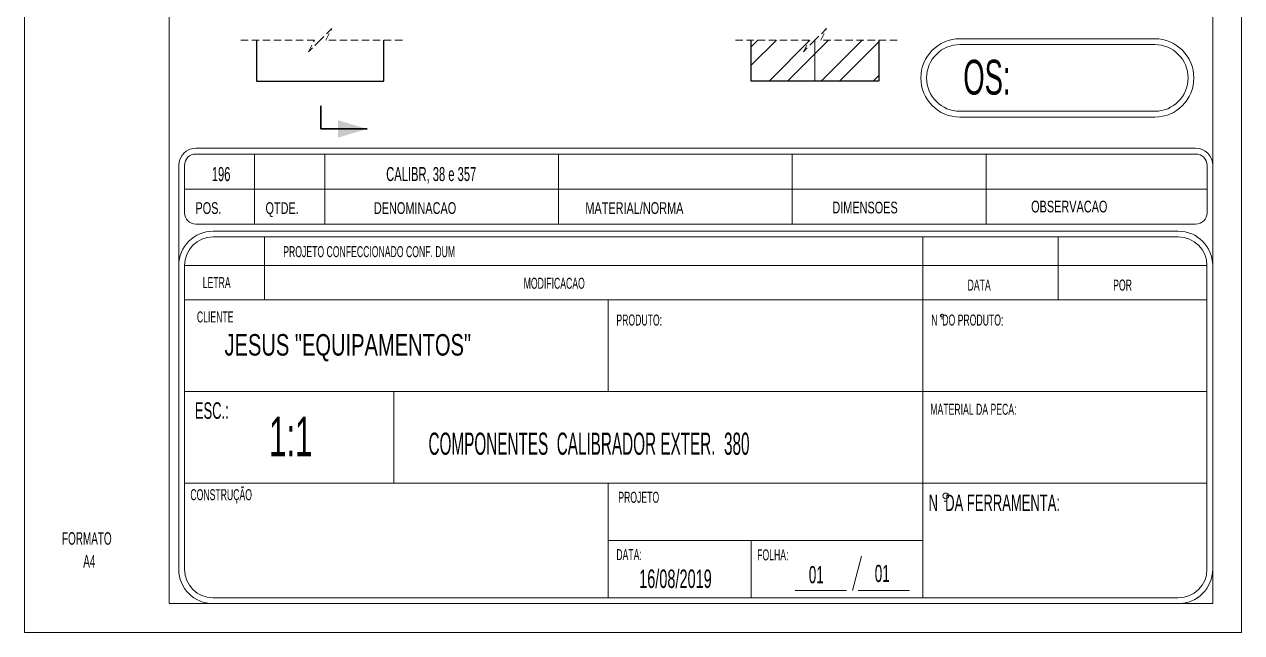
# Model space of a CAD drawing. Header units: millimetres. Extents: x 0 to 210, y 0 to 297.
# Drawn here: x 0 to 210, y 0.4 to 105.2 of the extents above; entities that cross this region are included whole.
import ezdxf

# ---------------------------------------------------------------- set-up
doc = ezdxf.new("R2010")
doc.units = ezdxf.units.MM
for name, pattern in [('CENTERX2', [20.32, 12.7, -2.54, 2.54, -2.54]), ('HIDDEN', [1.905, 1.27, -0.635]), ('PHANTOM', [12.7, 6.35, -1.27, 1.27, -1.27, 1.27, -1.27])]:
    doc.linetypes.add(name, pattern=pattern)
doc.layers.add('COTAS', color=7, linetype='Continuous')
doc.styles.add('SLDTEXTSTYLE0', font='TXT', dxfattribs={"width": 0.595745})
doc.styles.add('SLDTEXTSTYLE1', font='TXT', dxfattribs={"width": 0.589474})
doc.styles.add('SLDTEXTSTYLE2', font='TXT', dxfattribs={"width": 0.515789})
doc.styles.add('SLDTEXTSTYLE3', font='TXT', dxfattribs={"width": 0.7})
doc.styles.add('SLDTEXTSTYLE4', font='TXT', dxfattribs={"width": 0.695035})

# ---------------------------------------------------------------- blocks, each defined once
blk = doc.blocks.new('SW_NOTE_0')
at = {"color": 0, "linetype": 'Continuous', "lineweight": 18, "insert": (0, 2.77), "char_height": 2.152, "attachment_point": 1, "style": 'SLDTEXTSTYLE0'}
blk.add_mtext('FORMATO', dxfattribs=at)
blk = doc.blocks.new('SW_NOTE_0_1')
at = {"color": 0, "linetype": 'Continuous', "lineweight": 18, "insert": (0, 2.77), "char_height": 2.152, "attachment_point": 1, "style": 'SLDTEXTSTYLE0'}
blk.add_mtext('A4', dxfattribs=at)
blk = doc.blocks.new('Bloco2')
at = {"color": 7, "linetype": 'Continuous', "lineweight": 18}
for p, q in [((0.04, 297.06), (0.04, 0.06)), ((210.04, 0.06), (210.04, 297.06)), ((25.04, 292.06), (25.04, 5.06)), ((205.04, 5.06), (205.04, 292.06)), ((25.04, 5.06), (205.04, 5.06)), ((0.04, 0.06), (210.04, 0.06))]:
    blk.add_line(p, q, dxfattribs=at)
for name, p in [('SW_NOTE_0', (6.53, 14.59)), ('SW_NOTE_0_1', (10.2, 10.66))]:
    blk.add_blockref(name, p, dxfattribs=at)
blk = doc.blocks.new('SW_HATCH_0')
at = {"color": 0, "linetype": 'Continuous', "lineweight": 18}
for p, q in [((0, 3.18), (5.12, 8.29)), ((16.5, 7.52), (17.27, 8.29)), ((16.5, 1.71), (22, 7.21)), ((0, 0), (5.5, 5.5)), ((16.5, -1.46), (22, 4.04)), ((1.5, -4.31), (5.5, -0.3)), ((0, -8.98), (5.5, -3.48)), ((16.5, -7.27), (20.5, -3.27)), ((16.5, -10.44), (20.5, -6.44)), ((0, -14.79), (5.5, -9.29)), ((0, -17.96), (5.5, -12.46)), ((16.5, -16.25), (22, -10.75)), ((16.5, -19.42), (22, -13.92)), ((-4.8, -22.76), (1, -16.96)), ((0, -23.77), (5.5, -18.27)), ((23.99, -20.91), (27.11, -17.79)), ((16.5, -25.23), (22, -19.73)), ((-0.87, -23.31), (-2.21, -21.97)), ((0, -26.94), (5.5, -21.44)), ((16.5, -28.4), (22, -22.9)), ((22.92, -23.33), (21.77, -22.18)), ((26.53, -22.86), (27.11, -22.28)), ((0, -32.75), (5.5, -27.25)), ((16.5, -34.21), (22, -28.71)), ((0, -35.92), (5.5, -30.42)), ((16.5, -37.38), (22, -31.88)), ((0, -41.73), (5.5, -36.23)), ((16.5, -43.19), (22, -37.69)), ((0, -44.9), (5.5, -39.4)), ((16.5, -46.36), (22, -40.86)), ((0.75, -49.96), (5.5, -45.21)), ((1.5, -52.38), (6.3, -47.58)), ((15.7, -52.97), (22, -46.67)), ((16.64, -55.21), (20.5, -51.34)), ((4.48, -55.21), (6.3, -53.39)), ((6.2, -71.45), (6.5, -71.15)), ((15.5, -71.13), (15.8, -70.83)), ((6.2, -74.62), (6.5, -74.32)), ((15.5, -74.3), (15.8, -74)), ((6.2, -80.43), (6.5, -80.13)), ((15.5, -80.11), (15.8, -79.81)), ((6.2, -83.6), (6.5, -83.3)), ((15.5, -83.28), (15.8, -82.98)), ((6.2, -89.41), (6.5, -89.11)), ((15.5, -89.09), (15.8, -88.79)), ((6.2, -92.58), (6.5, -92.28)), ((15.5, -92.26), (15.8, -91.96)), ((5.63, -98.96), (9.43, -95.16)), ((12.1, -95.67), (12.6, -95.16)), ((14.61, -98.96), (16.01, -97.56)), ((1.5, -110.75), (1.94, -110.31)), ((5.43, -111.31), (6, -110.74)), ((1.5, -115.24), (5.4, -111.34)), ((14.25, -115.97), (15.9, -114.31)), ((5.8, -119.92), (7.75, -117.97)), ((4, -121.72), (5.41, -120.31)), ((15.71, -123.48), (18, -121.2)), ((0, -134.7), (0.78, -133.93)), ((3.58, -136.93), (5.5, -135.01)), ((0, -140.51), (3.5, -137.01)), ((0, -143.68), (3.5, -140.18)), ((15.8, -145.85), (20.72, -140.93)), ((15.8, -142.67), (17.54, -140.93)), ((2.42, -147.07), (6.2, -143.29)), ((5.59, -147.07), (6.2, -146.46)), ((20.38, -147.07), (22, -145.45)), ((0, -161.41), (4.34, -157.07)), ((0, -158.24), (1.16, -157.07)), ((3.09, -164.13), (10.14, -157.07)), ((6.26, -164.13), (13.32, -157.07)), ((12.07, -164.13), (19.12, -157.07)), ((15.24, -164.13), (22, -157.37)), ((21.05, -164.13), (22, -163.18))]:
    blk.add_line(p, q, dxfattribs=at)

msp = doc.modelspace()

# ---------------------------------------------------------------- linework, layer by layer
at = {"color": 7, "linetype": 'HIDDEN', "lineweight": 18}
for p, q in [((53.04, 104.47), (51.04, 102.47)), ((52.04, 102.47), (53.04, 104.47)), ((138.4, 104.48), (136.4, 102.48)), ((137.4, 102.48), (138.4, 104.48)), ((50.04, 102.47), (36.87, 102.47)), ((51.04, 102.47), (49.04, 100.47)), ((49.04, 100.47), (50.04, 102.47)), ((65.22, 102.47), (52.04, 102.47)), ((135.4, 102.48), (122.22, 102.48)), ((136.4, 102.48), (134.4, 100.48)), ((134.4, 100.48), (135.4, 102.48)), ((150.57, 102.48), (137.4, 102.48))]:
    msp.add_line(p, q, dxfattribs=at)
at = {"color": 7, "linetype": 'Continuous', "lineweight": 25}
for p, q in [((40.04, 102.47), (40.04, 95.41)), ((62.04, 95.41), (62.04, 102.47)), ((125.4, 95.42), (125.4, 102.48)), ((147.4, 102.48), (147.4, 95.42)), ((40.04, 95.41), (62.04, 95.41)), ((62.04, 95.41), (62.04, 95.41)), ((147.4, 95.42), (125.4, 95.42))]:
    msp.add_line(p, q, dxfattribs=at)
at = {"color": 7, "linetype": 'Continuous', "lineweight": 18}
for p, q in [((195.01, 102.71), (161.41, 102.71)), ((195.01, 101.71), (161.41, 101.71)), ((161.41, 90.21), (195.01, 90.21)), ((161.41, 89.21), (195.01, 89.21)), ((202.07, 83.83), (29.59, 83.83)), ((202.07, 82.85), (29.59, 82.85)), ((39.72, 70.75), (39.72, 82.85)), ((51.82, 70.75), (51.82, 82.85)), ((92.14, 70.75), (92.14, 82.85)), ((132.46, 70.75), (132.46, 82.85)), ((165.96, 70.75), (165.96, 82.85)), ((26.65, 11.28), (26.65, 80.89)), ((26.65, 80.89), (26.65, 67.81)), ((27.63, 80.89), (27.63, 72.71)), ((204.03, 72.71), (204.03, 80.89)), ((205.01, 11.28), (205.01, 80.89)), ((27.63, 76.8), (204.03, 76.8)), ((29.59, 70.75), (202.07, 70.75)), ((32.57, 69.54), (199.08, 69.54)), ((32.57, 68.56), (199.08, 68.56)), ((41.46, 57.69), (41.46, 68.56)), ((155.03, 68.56), (155.03, 57.69)), ((178.34, 68.56), (178.34, 57.69)), ((27.64, 11.28), (27.64, 63.62)), ((27.64, 63.62), (204.02, 63.62)), ((204.02, 63.62), (204.02, 11.28)), ((27.64, 57.69), (204.02, 57.69)), ((100.71, 57.69), (100.71, 41.89)), ((155.03, 57.69), (155.03, 41.89)), ((158.2, 54.45), (158.46, 54.45)), ((158.2, 54.43), (158.46, 54.43)), ((27.64, 41.89), (204.02, 41.89)), ((63.77, 26.09), (63.77, 41.89)), ((155.03, 26.09), (155.03, 41.89)), ((27.64, 26.09), (204.02, 26.09)), ((100.71, 26.09), (100.71, 6.34)), ((155.03, 26.09), (155.03, 6.34)), ((158.69, 23), (159.2, 23)), ((100.71, 16.22), (155.03, 16.22)), ((125.4, 16.22), (125.4, 6.34)), ((144.43, 13.54), (142.85, 7.62)), ((199.08, 6.34), (32.57, 6.34)), ((141.86, 7.62), (132.97, 7.62)), ((143.83, 7.62), (152.72, 7.62)), ((199.08, 5.36), (32.57, 5.36)), ((204.44, 5.36), (205.01, 5.36)), ((205.01, 5.36), (205.01, 5.93))]:
    msp.add_line(p, q, dxfattribs=at)
at = {"color": 7, "linetype": 'PHANTOM', "lineweight": 35}
msp.add_line((51.14, 87.17), (51.14, 91.17), dxfattribs=at)
at = {"color": 7, "linetype": 'Continuous', "lineweight": 35}
msp.add_line((51.14, 87.17), (59.14, 87.17), dxfattribs=at)
at = {"color": 7, "linetype": 'Continuous', "lineweight": 18}
for centre, radius in [((158.33, 54.99), 0.247), ((158.33, 54.97), 0.247), ((158.97, 23.92), 0.494)]:
    msp.add_circle(centre, radius, dxfattribs=at)
for centre, radius, start, end in [((161.41, 95.96), 6.75, 90, 270), ((161.41, 95.96), 5.75, 90, 270), ((195.01, 95.96), 6.75, 270, 90), ((195.01, 95.96), 5.75, 270, 90), ((29.59, 80.89), 2.94, 90, 180), ((29.59, 80.89), 1.96, 90, 180), ((202.07, 80.89), 2.94, 0, 90), ((202.07, 80.89), 1.96, 0, 90), ((29.59, 72.71), 1.96, 180, 270), ((202.07, 72.71), 1.96, 270, 0), ((32.57, 63.62), 5.93, 90, 180), ((199.08, 63.62), 5.93, 0, 90), ((32.57, 63.62), 4.94, 90, 180), ((199.08, 63.62), 4.94, 0, 90), ((32.57, 11.28), 5.93, 180, 270), ((32.57, 11.28), 4.94, 180, 270), ((199.08, 11.28), 4.94, 270, 0), ((199.08, 11.28), 5.93, 270, 0)]:
    msp.add_arc(centre, radius, start, end, dxfattribs=at)
at = {"color": 7, "linetype": 'Continuous', "lineweight": 35}
msp.add_solid([(59.14, 87.17), (54.14, 88.67), (54.14, 85.67)], dxfattribs=at)
at = {"layer": 'COTAS', "linetype": 'CENTERX2', "lineweight": 18}
msp.add_line((136.4, 95.32), (136.4, 102.58), dxfattribs=at)

# ---------------------------------------------------------------- block references
at = {"color": 7, "linetype": 'Continuous', "lineweight": 18}
msp.add_blockref('SW_HATCH_0', (125.4, 259.55), dxfattribs=at)
at = {"layer": 'COTAS'}
msp.add_blockref('Bloco2', (-0.03, 0.3), dxfattribs=at)

# ---------------------------------------------------------------- texts
at = {"color": 7, "linetype": 'Continuous', "lineweight": 0}
for s, insert, char_height, attachment_point, style in [('OS:', (161.99, 99.09), 6, 1, 'SLDTEXTSTYLE1'), ('196', (33.95, 80.6), 2.419, 2, 'SLDTEXTSTYLE0'), ('CALIBR, 38 e 357', (70.2, 80.6), 2.4192, 2, 'SLDTEXTSTYLE0'), ('POS.', (29.52, 74.54), 2.022, 1, 'SLDTEXTSTYLE4'), ('QTDE.', (41.61, 74.54), 2.022, 1, 'SLDTEXTSTYLE4'), ('DENOMINACAO', (60.31, 74.54), 2.0223, 1, 'SLDTEXTSTYLE4'), ('MATERIAL/NORMA', (96.79, 74.54), 2.0223, 1, 'SLDTEXTSTYLE4'), ('DIMENSOES', (139.4, 74.63), 2.022, 1, 'SLDTEXTSTYLE4'), ('OBSERVACAO', (173.69, 74.8), 2.022, 1, 'SLDTEXTSTYLE4'), ('PROJETO CONFECCIONADO CONF. DUM', (44.67, 66.97), 1.896, 1, 'SLDTEXTSTYLE1'), ('LETRA', (30.78, 61.63), 1.896, 1, 'SLDTEXTSTYLE1'), ('MODIFICACAO', (86.15, 61.52), 1.896, 1, 'SLDTEXTSTYLE1'), ('DATA', (162.73, 61.21), 1.896, 1, 'SLDTEXTSTYLE1'), ('POR', (187.84, 61.21), 1.896, 1, 'SLDTEXTSTYLE1'), ('CLIENTE', (29.78, 55.72), 1.896, 1, 'SLDTEXTSTYLE1'), ('PRODUTO:', (102.14, 55.18), 1.896, 1, 'SLDTEXTSTYLE1'), ('N  DO PRODUTO:', (156.45, 55.18), 1.896, 1, 'SLDTEXTSTYLE1'), ('JESUS "EQUIPAMENTOS"', (34.54, 51.81), 3.7042, 1, 'SLDTEXTSTYLE3'), ('ESC.:', (29.42, 40.05), 2.844, 1, 'SLDTEXTSTYLE1'), ('MATERIAL DA PECA:', (156.3, 39.8), 1.896, 1, 'SLDTEXTSTYLE1'), ('1:1', (42.23, 37.56), 6.826, 1, 'SLDTEXTSTYLE1'), ('COMPONENTES  CALIBRADOR EXTER.  380', (69.73, 34.83), 3.8224, 1, 'SLDTEXTSTYLE2'), ('CONSTRUÇÃO', (28.65, 25.08), 1.896, 1, 'SLDTEXTSTYLE1'), ('PROJETO', (102.47, 24.63), 1.896, 1, 'SLDTEXTSTYLE1'), ('N  DA FERRAMENTA:', (156, 24.16), 2.8441, 1, 'SLDTEXTSTYLE1'), ('DATA:', (102.13, 14.75), 1.896, 1, 'SLDTEXTSTYLE1'), ('FOLHA:', (126.43, 14.71), 1.896, 1, 'SLDTEXTSTYLE1'), ('16/08/2019', (106.07, 11.23), 3.175, 1, 'SLDTEXTSTYLE1'), ('01', (135.33, 11.83), 2.963, 1, 'SLDTEXTSTYLE1'), ('01', (146.71, 12.04), 2.963, 1, 'SLDTEXTSTYLE1')]:
    msp.add_mtext(s, dxfattribs=dict(at, insert=insert, char_height=char_height, attachment_point=attachment_point, style=style))

doc.saveas('drawing.dxf')
